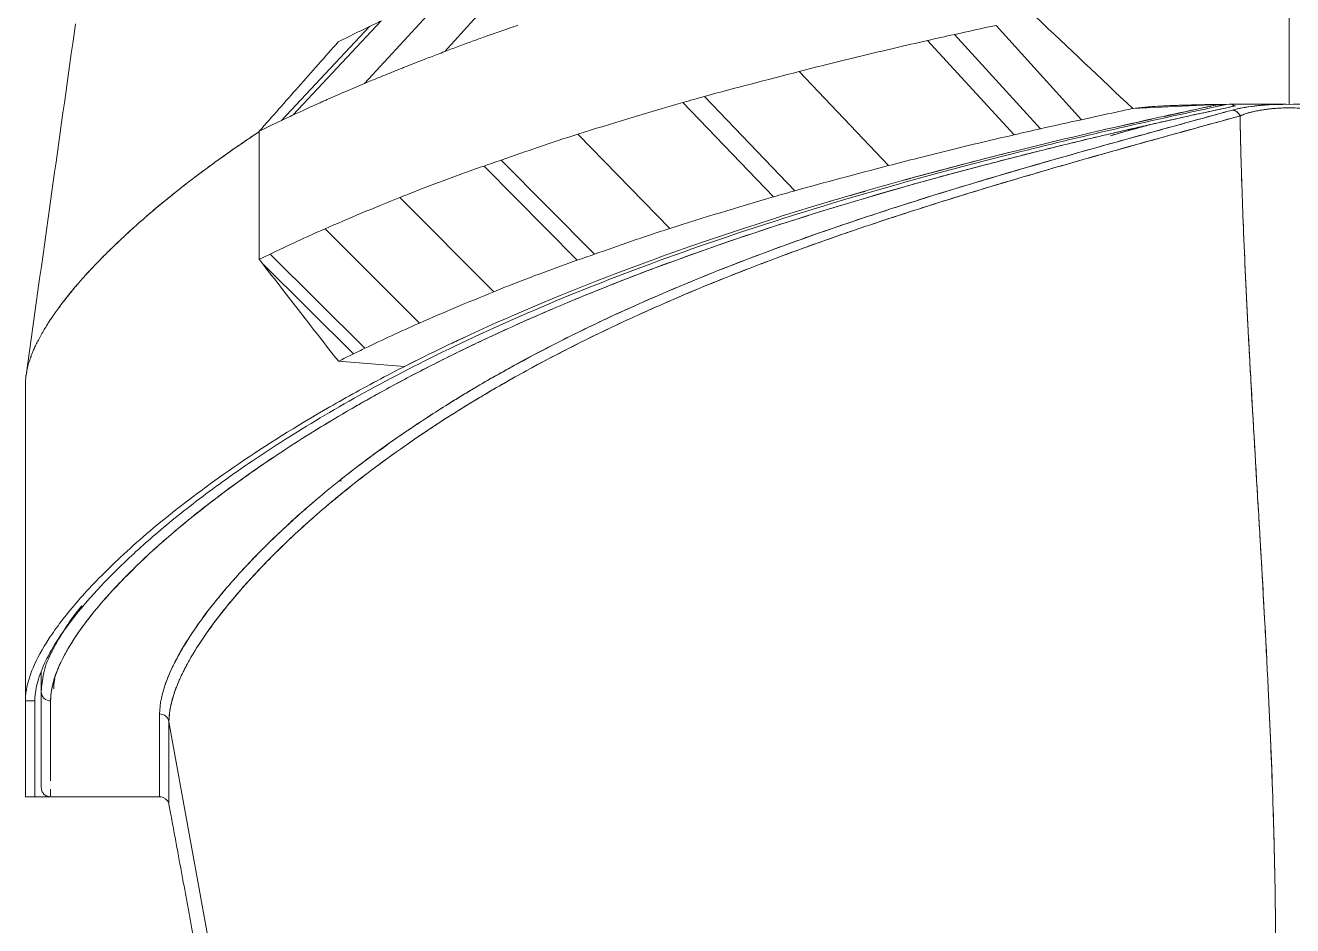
# Model space of a CAD drawing. Header units: millimetres. Extents: x 744 to 5705, y 930 to 4879.
# Drawn here: x 5279.1 to 5479.7, y 3539.2 to 3681.6 of the extents above; entities that cross this region are included whole.
import ezdxf

# ---------------------------------------------------------------- set-up
doc = ezdxf.new("R2010")
doc.units = ezdxf.units.MM
doc.header["$MEASUREMENT"] = 0

msp = doc.modelspace()

# ---------------------------------------------------------------- linework, layer by layer
at = {"color": 7, "linetype": 'Continuous', "lineweight": 15, "true_color": 0xffffff}
for p, q in [((5345.54, 3677.47), (5358.96, 3692.35)), ((5332.83, 3672.41), (5346.51, 3687.29)), ((5321.53, 3667.43), (5335.43, 3682.3)), ((5319.65, 3666.54), (5333.59, 3681.43)), ((5439.76, 3665.24), (5426.15, 3680.16)), ((5446.25, 3666.68), (5432.76, 3681.61)), ((5435.61, 3664.29), (5421.92, 3679.21)), ((5415.72, 3659.41), (5401.62, 3674.31)), ((5400.91, 3655.44), (5386.62, 3670.36)), ((5397.51, 3654.48), (5383.17, 3669.38)), ((5467.81, 3669.06), (5459.39, 3667.21)), ((5469.03, 3669.05), (5467.81, 3669.05)), ((5457.4, 3666.77), (5452.87, 3665.78)), ((5381.13, 3649.47), (5366.57, 3664.38)), ((5369.19, 3645.39), (5354.44, 3660.29)), ((5366.46, 3644.44), (5351.72, 3659.35)), ((5353.26, 3639.45), (5338.39, 3654.36)), ((5341.51, 3634.5), (5326.56, 3649.41)), ((5316.14, 3644.59), (5316.67, 3643.9)), ((5332.88, 3630.51), (5317.87, 3645.42)), ((5331.05, 3629.63), (5316.67, 3643.9)), ((5342.31, 3629.2), (5339.14, 3627.64)), ((5279.14, 3622.78), (5279.14, 3572.88)), ((5279.14, 3609.54), (5279.14, 3609.54)), ((5328.82, 3609.54), (5329.18, 3609.54)), ((5283.64, 3583), (5283.64, 3583.07)), ((5283.64, 3583.07), (5283.64, 3583)), ((5281.64, 3579.31), (5281.64, 3576.37)), ((5283.64, 3577.9), (5283.64, 3577.81)), ((5304.21, 3579.42), (5304.34, 3579.77)), ((5304.32, 3579.71), (5304.24, 3579.48)), ((5281.64, 3561.04), (5281.64, 3576.19)), ((5280.64, 3574.7), (5279.14, 3574.7)), ((5280.64, 3574.7), (5280.64, 3559.54)), ((5283.14, 3574.7), (5283.14, 3562.08)), ((5279.14, 3570.82), (5279.14, 3572.7)), ((5281.64, 3572.66), (5281.64, 3561.04)), ((5301.86, 3571.42), (5325.63, 3440.47)), ((5281.64, 3561.04), (5281.69, 3560.76)), ((5283.14, 3560.77), (5283.14, 3559.57)), ((5283.03, 3559.54), (5280.64, 3559.54)), ((5282.86, 3559.6), (5283.14, 3559.54)), ((5283.14, 3559.54), (5300.39, 3559.54)), ((5301.87, 3558.32), (5301.9, 3558.11))]:
    msp.add_line(p, q, dxfattribs=at)
msp.add_lwpolyline([(5467.81, 3669.06), (5461.1, 3668.75), (5454.39, 3668.45)], dxfattribs=at)
for centre, radius, start, end in [((5470.79, 3670.03), 1.17, 232.591, 262.9913), ((5470.79, 3670.02), 1.17, 233.3067, 263.0125), ((5470, 3666.76), 1.46, 20.7777, 82.8137), ((5283.14, 3576.2), 1.5, 180.0267, 270.0267), ((5300.39, 3571.15), 1.5, 10.4644, 90.0158), ((5300.39, 3558.04), 1.5, 53.8921, 89.9996)]:
    msp.add_arc(centre, radius, start, end, dxfattribs=at)
for points in [[(5333.59, 3681.43), (5334.2, 3681.72), (5334.81, 3682.01), (5335.43, 3682.3)], [(5454.39, 3668.45), (5449.27, 3673.28), (5444.16, 3678.11), (5439.05, 3682.94)], [(5328.65, 3678.99), (5330.25, 3679.8), (5331.9, 3680.61), (5333.59, 3681.43)], [(5421.92, 3679.21), (5423.32, 3679.53), (5424.73, 3679.85), (5426.15, 3680.16)], [(5426.15, 3680.16), (5428.32, 3680.65), (5430.53, 3681.13), (5432.76, 3681.61)], [(5386.62, 3670.36), (5391.43, 3671.68), (5396.43, 3672.97), (5401.62, 3674.31)], [(5383.17, 3669.38), (5384.31, 3669.71), (5385.46, 3670.03), (5386.62, 3670.36)], [(5366.57, 3664.38), (5371.81, 3666.04), (5377.34, 3667.71), (5383.17, 3669.38)], [(5316.16, 3664.86), (5317.3, 3665.42), (5318.46, 3665.98), (5319.65, 3666.54)], [(5319.65, 3666.54), (5320.27, 3666.84), (5320.9, 3667.13), (5321.53, 3667.43)], [(5446.25, 3666.68), (5444.06, 3666.21), (5441.9, 3665.73), (5439.76, 3665.24)], [(5354.44, 3660.29), (5358.31, 3661.65), (5362.34, 3663.05), (5366.57, 3664.38)], [(5439.76, 3665.24), (5438.37, 3664.93), (5436.99, 3664.61), (5435.61, 3664.29)], [(5351.72, 3659.35), (5352.61, 3659.66), (5353.52, 3659.97), (5354.44, 3660.29)], [(5415.72, 3659.41), (5410.6, 3658.06), (5405.63, 3656.77), (5400.91, 3655.44)], [(5326.56, 3649.41), (5330.28, 3651.04), (5334.21, 3652.69), (5338.39, 3654.36)], [(5397.51, 3654.48), (5391.78, 3652.8), (5386.33, 3651.13), (5381.13, 3649.47)], [(5400.91, 3655.44), (5399.76, 3655.12), (5398.63, 3654.8), (5397.51, 3654.48)], [(5317.87, 3645.42), (5320.63, 3646.74), (5323.52, 3648.08), (5326.56, 3649.41)], [(5381.13, 3649.47), (5376.97, 3648.15), (5373.04, 3646.75), (5369.19, 3645.39)], [(5316.14, 3644.59), (5316.71, 3644.86), (5317.29, 3645.14), (5317.87, 3645.42)], [(5369.19, 3645.39), (5368.27, 3645.07), (5367.37, 3644.75), (5366.46, 3644.44)], [(5353.26, 3639.45), (5349.13, 3637.78), (5345.22, 3636.13), (5341.51, 3634.5)], [(5341.51, 3634.5), (5338.49, 3633.17), (5335.62, 3631.84), (5332.88, 3630.51)], [(5332.88, 3630.51), (5332.26, 3630.22), (5331.65, 3629.92), (5331.05, 3629.63)], [(5331.05, 3629.63), (5330.25, 3629.23), (5329.46, 3628.84), (5328.68, 3628.45)]]:
    msp.add_open_spline(points, degree=3, dxfattribs=at)
for points, knots in [([(5479.15, 3669.11), (5479.15, 3670.25), (5479.16, 3672.68), (5479.15, 3677.53), (5479.15, 3681.24), (5479.15, 3683.67)], [0, 0, 0, 0, 0.234391, 0.5, 1, 1, 1, 1]), ([(5287.07, 3681.84), (5285.9, 3673.5), (5283.29, 3654.97), (5280.68, 3636.42), (5279.25, 3626.22)], [0, 0, 0, 0, 0.449479, 1, 1, 1, 1]), ([(5345.54, 3677.47), (5345.89, 3677.61), (5346.58, 3677.87), (5347.62, 3678.26), (5348.64, 3678.64), (5349.65, 3679.01), (5350.64, 3679.37), (5351.61, 3679.72), (5352.56, 3680.06), (5353.5, 3680.39), (5354.42, 3680.71), (5355.32, 3681.02), (5356.2, 3681.33), (5356.79, 3681.52), (5357.08, 3681.62)], [0, 0, 0, 0, 0.095021, 0.187913, 0.278679, 0.367323, 0.453847, 0.538251, 0.620533, 0.700692, 0.778723, 0.854622, 0.928383, 1, 1, 1, 1]), ([(5328.65, 3678.99), (5326.56, 3676.62), (5322.39, 3671.92), (5318.23, 3667.21), (5316.16, 3664.86)], [0, 0, 0, 0, 0.502077, 1, 1, 1, 1]), ([(5401.62, 3674.31), (5403.19, 3674.72), (5406.46, 3675.55), (5413.14, 3677.18), (5418.38, 3678.41), (5421.92, 3679.21)], [38.988735, 38.988735, 38.988735, 38.988735, 48.409497, 58.425234, 77.841829, 77.841829, 77.841829, 77.841829]), ([(5332.83, 3672.41), (5333.14, 3672.55), (5333.77, 3672.81), (5334.7, 3673.19), (5335.6, 3673.56), (5336.49, 3673.92), (5337.35, 3674.27), (5338.18, 3674.6), (5339.26, 3675.03), (5340.6, 3675.56), (5342.36, 3676.25), (5344.01, 3676.89), (5345.13, 3677.31), (5345.54, 3677.47)], [0, 0, 0, 0, 0.078811, 0.155157, 0.229034, 0.30044, 0.369374, 0.435834, 0.499821, 0.624387, 0.749889, 0.90631, 1, 1, 1, 1]), ([(5321.53, 3667.43), (5321.85, 3667.58), (5322.49, 3667.87), (5323.41, 3668.29), (5324.26, 3668.68), (5325.05, 3669.04), (5325.77, 3669.36), (5326.41, 3669.65), (5327.31, 3670.05), (5328.45, 3670.55), (5329.9, 3671.17), (5331.34, 3671.79), (5332.33, 3672.21), (5332.83, 3672.41)], [0, 0, 0, 0, 0.091971, 0.177086, 0.255347, 0.326752, 0.391297, 0.448978, 0.499787, 0.631012, 0.749865, 0.874918, 1, 1, 1, 1]), ([(5279.14, 3574.7), (5279.14, 3574.7), (5279.14, 3574.7), (5279.14, 3574.7), (5279.14, 3574.84), (5279.14, 3574.98), (5279.15, 3575.12), (5279.16, 3575.41), (5279.19, 3575.7), (5279.23, 3576), (5279.38, 3577.19), (5279.75, 3578.49), (5280.35, 3579.93), (5280.96, 3581.36), (5281.81, 3582.93), (5282.93, 3584.63), (5284.05, 3586.34), (5285.45, 3588.19), (5287.17, 3590.19), (5288.89, 3592.19), (5290.93, 3594.34), (5293.35, 3596.64), (5295.76, 3598.95), (5298.55, 3601.4), (5301.79, 3604.01), (5305.03, 3606.61), (5308.72, 3609.36), (5312.93, 3612.24), (5317.15, 3615.12), (5321.91, 3618.12), (5327.32, 3621.23), (5330.03, 3622.79), (5332.89, 3624.37), (5335.94, 3625.97), (5338.99, 3627.58), (5342.22, 3629.2), (5345.65, 3630.84), (5352.51, 3634.13), (5360.16, 3637.49), (5368.79, 3640.87), (5373.1, 3642.56), (5377.66, 3644.26), (5382.48, 3645.97), (5387.3, 3647.67), (5392.39, 3649.37), (5397.76, 3651.07), (5403.13, 3652.77), (5408.79, 3654.46), (5414.75, 3656.15), (5420.7, 3657.83), (5426.96, 3659.5), (5433.53, 3661.16), (5440.09, 3662.81), (5446.97, 3664.45), (5454.14, 3666.07), (5458.58, 3667.07), (5463.15, 3668.07), (5467.81, 3669.05)], [14.645306, 14.645306, 14.645306, 14.645306, 14.771973, 14.771973, 14.771973, 24.418708, 24.418708, 24.418708, 43.712179, 43.712179, 43.712179, 120.88606, 120.88606, 120.88606, 198.059941, 198.059941, 198.059941, 275.233822, 275.233822, 275.233822, 352.407703, 352.407703, 352.407703, 429.581585, 429.581585, 429.581585, 506.755466, 506.755466, 506.755466, 583.929347, 583.929347, 583.929347, 622.516288, 622.516288, 622.516288, 661.103228, 661.103228, 661.103228, 738.27711, 738.27711, 738.27711, 776.86405, 776.86405, 776.86405, 815.450991, 815.450991, 815.450991, 854.037931, 854.037931, 854.037931, 892.624872, 892.624872, 892.624872, 931.211813, 931.211813, 931.211813, 955.153448, 955.153448, 955.153448, 955.153448]), ([(5469.03, 3669.05), (5463.31, 3667.84), (5457.75, 3666.62), (5446.98, 3664.15), (5441.77, 3662.9), (5426.66, 3659.12), (5417.31, 3656.56), (5399.96, 3651.41), (5391.97, 3648.81), (5377.23, 3643.63), (5370.47, 3641.04), (5358.03, 3635.91), (5352.35, 3633.37), (5341.91, 3628.36), (5337.16, 3625.9), (5328.43, 3621.09), (5324.47, 3618.74), (5317.22, 3614.17), (5313.94, 3611.96), (5307.97, 3607.69), (5305.28, 3605.63), (5300.41, 3601.68), (5298.23, 3599.8), (5292.38, 3594.4), (5289.37, 3591.15), (5284.77, 3585.36), (5283.17, 3582.81), (5281.62, 3579.45), (5281.25, 3578.4), (5280.88, 3576.94), (5280.74, 3576.23), (5280.68, 3575.56), (5280.65, 3575.12), (5280.64, 3574.91), (5280.64, 3574.7)], [0, 0, 0, 0, 0.03125, 0.03125, 0.0625, 0.0625, 0.125, 0.125, 0.1875, 0.1875, 0.25, 0.25, 0.3125, 0.3125, 0.375, 0.375, 0.4375, 0.4375, 0.5, 0.5, 0.5625, 0.5625, 0.625, 0.625, 0.75, 0.75, 0.875, 0.875, 0.9375, 0.9375, 0.96875, 0.984375, 0.984375, 1, 1, 1, 1]), ([(5470.64, 3668.86), (5470.13, 3668.75), (5469.1, 3668.53), (5467.56, 3668.2), (5466.03, 3667.87), (5464.51, 3667.54), (5463.01, 3667.21), (5461.51, 3666.88), (5460.02, 3666.55), (5458.55, 3666.22), (5457.08, 3665.89), (5455.62, 3665.56), (5454.18, 3665.23), (5452.74, 3664.9), (5448.74, 3663.96), (5442.3, 3662.42), (5433.76, 3660.27), (5425.61, 3658.12), (5417.92, 3655.99), (5410.58, 3653.85), (5401.46, 3651.07), (5390.82, 3647.59), (5379.4, 3643.51), (5369, 3639.46), (5359.78, 3635.58), (5351.35, 3631.74), (5343.84, 3628.07), (5336.97, 3624.46), (5328.76, 3619.87), (5321.66, 3615.47), (5315.5, 3611.31), (5311.33, 3608.32), (5307.51, 3605.42), (5304.08, 3602.66), (5300.95, 3599.98), (5297.23, 3596.61), (5293.23, 3592.61), (5290.11, 3589), (5288.05, 3586.29), (5286.73, 3584.37), (5285.61, 3582.53), (5284.89, 3581.13), (5284.43, 3580.12), (5284.16, 3579.46), (5283.92, 3578.82), (5283.71, 3578.19), (5283.53, 3577.57), (5283.39, 3576.97), (5283.28, 3576.38), (5283.2, 3575.81), (5283.15, 3575.24), (5283.14, 3574.88), (5283.14, 3574.7)], [0, 0, 0, 0, 0.00284, 0.005676, 0.008509, 0.011338, 0.014163, 0.016984, 0.019802, 0.022616, 0.025427, 0.028234, 0.031037, 0.033837, 0.036634, 0.054573, 0.072528, 0.090064, 0.107676, 0.124817, 0.142103, 0.175154, 0.208907, 0.240686, 0.273264, 0.30401, 0.335584, 0.365535, 0.396308, 0.455809, 0.484732, 0.514496, 0.543315, 0.572877, 0.601599, 0.631153, 0.688585, 0.748878, 0.778443, 0.808587, 0.839367, 0.870839, 0.883354, 0.89595, 0.90863, 0.921397, 0.934254, 0.947205, 0.960252, 0.973398, 0.986646, 1, 1, 1, 1]), ([(5470.64, 3668.86), (5464.87, 3667.64), (5459.29, 3666.4), (5448.49, 3663.92), (5443.28, 3662.66), (5428.22, 3658.88), (5418.92, 3656.33), (5393.07, 3648.6), (5378.53, 3643.38), (5364.51, 3637.56), (5362.99, 3636.92), (5360.01, 3635.63), (5358.55, 3634.99), (5354.29, 3633.08), (5351.57, 3631.82), (5343.79, 3628.06), (5339.08, 3625.61), (5330.45, 3620.82), (5326.54, 3618.49), (5319.39, 3613.97), (5316.15, 3611.77), (5307.31, 3605.42), (5302.57, 3601.5), (5294.84, 3594.36), (5291.85, 3591.13), (5287.27, 3585.36), (5285.67, 3582.82), (5284.38, 3580.01), (5284.16, 3579.47), (5283.78, 3578.42), (5283.62, 3577.92), (5283.25, 3576.45), (5283.14, 3575.54), (5283.14, 3574.7)], [0, 0, 0, 0, 29.40709, 29.40709, 58.81418, 58.81418, 117.62836, 117.62836, 235.256721, 235.256721, 249.960266, 249.960266, 264.663811, 264.663811, 294.070901, 294.070901, 352.885081, 352.885081, 411.699262, 411.699262, 470.513442, 470.513442, 588.141802, 588.141802, 705.770163, 705.770163, 823.398523, 823.398523, 852.805613, 852.805613, 882.212703, 882.212703, 941.026884, 941.026884, 941.026884, 941.026884]), ([(5300.39, 3572.65), (5300.39, 3574.2), (5300.75, 3576), (5302.38, 3580.21), (5303.65, 3582.62), (5306.42, 3586.79), (5307.49, 3588.27), (5309.35, 3590.63), (5310.02, 3591.45), (5311.43, 3593.12), (5312.19, 3593.98), (5314.6, 3596.63), (5316.4, 3598.5), (5320.46, 3602.42), (5322.71, 3604.47), (5327.77, 3608.76), (5330.57, 3610.99), (5336.83, 3615.61), (5340.29, 3618.01), (5346.07, 3621.71), (5348.1, 3622.96), (5352.38, 3625.49), (5354.64, 3626.77), (5361.74, 3630.65), (5366.95, 3633.28), (5378.46, 3638.59), (5384.78, 3641.27), (5395.2, 3645.31), (5398.83, 3646.65), (5406.43, 3649.35), (5410.39, 3650.7), (5418.63, 3653.39), (5422.92, 3654.74), (5431.79, 3657.43), (5436.36, 3658.78), (5445.75, 3661.47), (5450.56, 3662.81), (5460.31, 3665.51), (5465.25, 3666.85), (5470.18, 3668.21)], [0, 0, 0, 0, 0.125, 0.125, 0.25, 0.25, 0.3125, 0.3125, 0.34375, 0.34375, 0.375, 0.375, 0.4375, 0.4375, 0.5, 0.5, 0.5625, 0.5625, 0.625, 0.625, 0.65625, 0.65625, 0.6875, 0.6875, 0.75, 0.75, 0.8125, 0.8125, 0.84375, 0.84375, 0.875, 0.875, 0.90625, 0.90625, 0.9375, 0.9375, 0.96875, 0.96875, 1, 1, 1, 1]), ([(5301.29, 3577.34), (5301.3, 3577.38), (5301.48, 3577.97), (5302.03, 3579.26), (5302.96, 3581.2), (5304.13, 3583.27), (5305.52, 3585.47), (5307.1, 3587.73), (5308.84, 3590.01), (5310.69, 3592.26), (5312.76, 3594.64), (5314.63, 3596.64), (5316.16, 3598.22), (5317.2, 3599.26), (5318.27, 3600.31), (5319.38, 3601.37), (5320.51, 3602.43), (5321.67, 3603.49), (5322.87, 3604.56), (5324.96, 3606.39), (5328.12, 3609.03), (5332.69, 3612.59), (5337.81, 3616.3), (5343.59, 3620.17), (5350.1, 3624.2), (5357.46, 3628.38), (5365.79, 3632.7), (5374.3, 3636.72), (5382.82, 3640.42), (5391.05, 3643.74), (5400.05, 3647.12), (5409.9, 3650.56), (5419.62, 3653.72), (5429.05, 3656.62), (5437.89, 3659.22), (5445.09, 3661.28), (5450.36, 3662.75), (5453.57, 3663.64), (5456.83, 3664.54), (5460.07, 3665.43), (5463.34, 3666.33), (5466.7, 3667.25), (5468.98, 3667.88), (5470.18, 3668.21)], [0, 0, 0, 0, 0.002552, 0.04301, 0.082879, 0.121659, 0.159448, 0.198168, 0.231457, 0.263806, 0.295284, 0.328878, 0.341886, 0.35473, 0.367415, 0.379943, 0.392319, 0.404545, 0.416625, 0.428562, 0.465821, 0.50227, 0.539621, 0.57697, 0.614692, 0.653215, 0.691616, 0.73098, 0.759403, 0.788179, 0.817256, 0.846856, 0.876988, 0.899125, 0.922024, 0.944831, 0.952592, 0.960519, 0.968071, 0.97608, 0.983711, 0.991444, 1, 1, 1, 1]), ([(5454.39, 3668.45), (5453.52, 3668.26), (5450.78, 3667.67), (5448.08, 3667.08), (5446.25, 3666.68)], [5.203413, 5.203413, 5.203413, 5.203413, 9.745898, 19.550461, 19.550461, 19.550461, 19.550461]), ([(5479.15, 3669.11), (5477.87, 3669.12), (5476.59, 3669.13), (5474.65, 3669.13), (5474, 3669.13), (5472.72, 3669.13), (5472.09, 3669.13), (5470.24, 3669.12), (5469.03, 3669.11), (5466.71, 3669.08), (5465.02, 3669.05), (5463.41, 3669.01), (5462.63, 3668.98), (5462.37, 3668.98), (5461.86, 3668.96), (5460.61, 3668.92), (5459.47, 3668.87), (5457.78, 3668.77), (5457, 3668.72), (5455.58, 3668.59), (5454.95, 3668.53), (5454.39, 3668.45)], [0, 0, 0, 0, 0.125, 0.125, 0.1875, 0.1875, 0.25, 0.25, 0.375, 0.375, 0.5, 0.5625, 0.5625, 0.59375, 0.59375, 0.625, 0.75, 0.75, 0.875, 0.875, 1, 1, 1, 1]), ([(5470.18, 3668.21), (5470.66, 3668.33), (5471.62, 3668.56), (5473.65, 3668.86), (5475.86, 3669.07), (5477.47, 3669.1), (5478.11, 3669.11)], [0, 0, 0, 0, 0.263266, 0.532999, 0.813774, 1, 1, 1, 1]), ([(5478.08, 3669.11), (5477.48, 3669.1), (5475.93, 3669.08), (5473.75, 3668.87), (5471.67, 3668.58), (5470.68, 3668.33), (5470.18, 3668.21)], [0, 0, 0, 0, 0.172361, 0.452617, 0.725301, 1, 1, 1, 1]), ([(5470.18, 3668.21), (5470.3, 3668.2), (5470.42, 3668.17), (5470.66, 3668.08), (5470.77, 3668.01), (5470.98, 3667.84), (5471.08, 3667.74), (5471.24, 3667.52), (5471.31, 3667.4), (5471.36, 3667.28)], [0, 0, 0, 0, 0.25, 0.25, 0.5, 0.5, 0.75, 0.75, 1, 1, 1, 1]), ([(5486.95, 3667.28), (5486.88, 3667.31), (5486.76, 3667.36), (5486.57, 3667.43), (5486.39, 3667.5), (5486.2, 3667.57), (5486.01, 3667.63), (5485.83, 3667.69), (5485.44, 3667.8), (5484.82, 3667.96), (5483.87, 3668.16), (5482.84, 3668.32), (5481.67, 3668.45), (5480.44, 3668.53), (5479.15, 3668.56), (5477.86, 3668.53), (5476.62, 3668.45), (5475.46, 3668.32), (5474.43, 3668.16), (5473.49, 3667.96), (5472.82, 3667.79), (5472.34, 3667.64), (5472.01, 3667.53), (5471.68, 3667.41), (5471.47, 3667.33), (5471.36, 3667.28)], [0, 0, 0, 0, 0.019671, 0.038592, 0.056742, 0.074102, 0.090654, 0.106378, 0.12126, 0.187109, 0.246578, 0.312271, 0.373368, 0.437831, 0.500446, 0.563008, 0.627465, 0.688485, 0.754169, 0.813275, 0.878747, 0.90534, 0.934479, 0.966066, 1, 1, 1, 1]), ([(5486.95, 3667.28), (5486.94, 3667.28), (5486.93, 3667.29), (5486.92, 3667.29), (5486.9, 3667.3), (5486.86, 3667.32), (5486.77, 3667.36), (5486.69, 3667.39), (5486.53, 3667.45), (5486.42, 3667.49), (5486.07, 3667.61), (5485.83, 3667.69), (5485.3, 3667.84), (5485.02, 3667.91), (5484.42, 3668.05), (5484.1, 3668.11), (5483.44, 3668.23), (5483.09, 3668.28), (5482.37, 3668.37), (5481.99, 3668.42), (5481.21, 3668.48), (5480.81, 3668.51), (5479.99, 3668.54), (5479.57, 3668.55), (5478.75, 3668.55), (5478.34, 3668.54), (5477.52, 3668.51), (5477.12, 3668.48), (5476.34, 3668.42), (5475.96, 3668.38), (5475.23, 3668.28), (5474.88, 3668.23), (5473.88, 3668.05), (5473.29, 3667.92), (5472.49, 3667.69), (5472.24, 3667.61), (5471.89, 3667.49), (5471.78, 3667.45), (5471.62, 3667.39), (5471.54, 3667.36), (5471.45, 3667.32), (5471.41, 3667.3), (5471.39, 3667.29), (5471.38, 3667.29), (5471.37, 3667.28), (5471.36, 3667.28)], [0, 0, 0, 0, 0.001953, 0.001953, 0.003906, 0.007813, 0.015625, 0.03125, 0.03125, 0.0625, 0.0625, 0.125, 0.125, 0.1875, 0.1875, 0.25, 0.25, 0.3125, 0.3125, 0.375, 0.375, 0.4375, 0.4375, 0.5, 0.5, 0.5625, 0.5625, 0.625, 0.625, 0.6875, 0.6875, 0.75, 0.75, 0.875, 0.875, 0.9375, 0.9375, 0.96875, 0.96875, 0.984375, 0.992188, 0.996094, 0.998047, 0.998047, 1, 1, 1, 1]), ([(5503.92, 3668.45), (5502.98, 3668.58), (5501.82, 3668.68), (5499.11, 3668.86), (5497.57, 3668.93), (5494.07, 3669.03), (5492.21, 3669.07), (5488.27, 3669.12), (5486.2, 3669.13), (5482.39, 3669.13), (5480.77, 3669.12), (5479.15, 3669.11)], [0, 0, 0, 0, 3.304912, 3.304912, 6.609825, 6.609825, 9.914737, 9.914737, 13.219649, 13.219649, 15.68621, 15.68621, 15.68621, 15.68621]), ([(5301.86, 3571.42), (5301.86, 3572.98), (5302.23, 3574.78), (5303.85, 3579), (5305.12, 3581.41), (5307.89, 3585.58), (5308.96, 3587.07), (5310.82, 3589.43), (5311.48, 3590.25), (5312.9, 3591.92), (5313.65, 3592.79), (5316.06, 3595.44), (5317.86, 3597.31), (5321.91, 3601.24), (5324.17, 3603.29), (5329.22, 3607.59), (5332.02, 3609.82), (5338.26, 3614.46), (5341.72, 3616.86), (5347.49, 3620.57), (5349.52, 3621.82), (5353.79, 3624.36), (5356.04, 3625.65), (5363.14, 3629.54), (5368.33, 3632.18), (5379.82, 3637.51), (5386.12, 3640.2), (5396.52, 3644.25), (5400.15, 3645.61), (5407.72, 3648.32), (5411.68, 3649.67), (5419.9, 3652.38), (5424.17, 3653.73), (5433.02, 3656.44), (5437.59, 3657.79), (5446.96, 3660.5), (5451.76, 3661.85), (5461.5, 3664.56), (5466.43, 3665.92), (5471.36, 3667.28)], [0, 0, 0, 0, 0.125, 0.125, 0.25, 0.25, 0.3125, 0.3125, 0.34375, 0.34375, 0.375, 0.375, 0.4375, 0.4375, 0.5, 0.5, 0.5625, 0.5625, 0.625, 0.625, 0.65625, 0.65625, 0.6875, 0.6875, 0.75, 0.75, 0.8125, 0.8125, 0.84375, 0.84375, 0.875, 0.875, 0.90625, 0.90625, 0.9375, 0.9375, 0.96875, 0.96875, 1, 1, 1, 1]), ([(5471.36, 3667.28), (5468.75, 3666.56), (5462.86, 3664.94), (5453.08, 3662.23), (5442.87, 3659.34), (5433.02, 3656.45), (5424.14, 3653.73), (5415.17, 3650.85), (5406.18, 3647.79), (5397.27, 3644.55), (5388.89, 3641.29), (5381.04, 3638.01), (5370.56, 3633.3), (5357.98, 3626.93), (5347.25, 3620.52), (5339.76, 3615.5), (5335.61, 3612.51), (5331.14, 3609.12), (5327.23, 3605.94), (5322.27, 3601.59), (5318.39, 3597.87), (5314.49, 3593.77), (5311.52, 3590.34), (5308.91, 3587.01), (5307.49, 3584.99), (5306.77, 3583.9), (5306.59, 3583.62), (5306.39, 3583.31), (5306.18, 3582.97), (5305.95, 3582.61), (5305.72, 3582.23), (5305.47, 3581.82), (5305.22, 3581.39), (5304.97, 3580.94), (5304.71, 3580.46), (5304.45, 3579.97), (5304.19, 3579.46), (5303.93, 3578.94), (5303.68, 3578.4), (5303.43, 3577.85), (5303.2, 3577.29), (5302.97, 3576.72), (5302.76, 3576.14), (5302.57, 3575.56), (5302.39, 3574.97), (5302.24, 3574.37), (5302.11, 3573.78), (5302, 3573.18), (5301.92, 3572.59), (5301.87, 3572), (5301.87, 3571.61), (5301.86, 3571.42)], [0, 0, 0, 0, 0.016568, 0.037398, 0.062473, 0.083263, 0.104034, 0.124795, 0.149273, 0.173983, 0.198942, 0.22417, 0.249682, 0.308298, 0.374844, 0.407472, 0.437354, 0.454194, 0.499939, 0.52736, 0.583393, 0.617437, 0.66672, 0.708362, 0.75, 0.753798, 0.75806, 0.762788, 0.76798, 0.773638, 0.77976, 0.786348, 0.793401, 0.800919, 0.808902, 0.81735, 0.826264, 0.835643, 0.845488, 0.855799, 0.866575, 0.877818, 0.889526, 0.901701, 0.914343, 0.927451, 0.941026, 0.955068, 0.969578, 0.984555, 1, 1, 1, 1]), ([(5476.99, 3534.43), (5476.99, 3535.55), (5476.98, 3538.35), (5476.95, 3542.54), (5476.87, 3547.02), (5476.69, 3555.35), (5476.35, 3565.35), (5475.8, 3577.28), (5475.35, 3585.99), (5474.96, 3592.9), (5474.69, 3597.63), (5474.5, 3601), (5474.26, 3604.96), (5473.94, 3610.46), (5473.55, 3617.05), (5473.17, 3623.64), (5472.87, 3629.14), (5472.53, 3635.45), (5472.19, 3642.55), (5471.89, 3649.51), (5471.69, 3655), (5471.55, 3659.22), (5471.44, 3663.31), (5471.39, 3665.97), (5471.36, 3667.28)], [0, 0, 0, 0, 0.026096, 0.065069, 0.097001, 0.129465, 0.256447, 0.324945, 0.399185, 0.452226, 0.480009, 0.505076, 0.527491, 0.568458, 0.627937, 0.674547, 0.71549, 0.75078, 0.815563, 0.87446, 0.907349, 0.939232, 0.970115, 1, 1, 1, 1]), ([(5471.36, 3667.28), (5471.38, 3666.58), (5471.4, 3665.16), (5471.45, 3663.04), (5471.51, 3660.91), (5471.57, 3658.78), (5471.64, 3656.64), (5471.71, 3654.5), (5471.79, 3652.36), (5471.87, 3650.21), (5471.95, 3648.06), (5472.05, 3645.91), (5472.14, 3643.75), (5472.24, 3641.6), (5472.34, 3639.44), (5472.45, 3637.27), (5472.56, 3635.11), (5472.67, 3632.94), (5472.78, 3630.78), (5472.9, 3628.61), (5473.02, 3626.44), (5473.14, 3624.27), (5473.26, 3622.1), (5473.39, 3619.93), (5473.51, 3617.75), (5473.64, 3615.58), (5473.77, 3613.41), (5473.89, 3611.24), (5474.02, 3609.07), (5474.15, 3606.9), (5474.28, 3604.73), (5474.41, 3602.56), (5474.95, 3593.19), (5475.79, 3578.38), (5476.56, 3560.05), (5476.89, 3546.98), (5476.98, 3539.03), (5476.99, 3535.41), (5476.99, 3534.43)], [0, 0, 0, 0, 0.016107, 0.032216, 0.048328, 0.064444, 0.080562, 0.096684, 0.112808, 0.128935, 0.145066, 0.161199, 0.177334, 0.193472, 0.209613, 0.225755, 0.2419, 0.258046, 0.274194, 0.290344, 0.306495, 0.322647, 0.3388, 0.354953, 0.371108, 0.387262, 0.403416, 0.419571, 0.435725, 0.451878, 0.46803, 0.484182, 0.500332, 0.677574, 0.816039, 0.915869, 0.977175, 1, 1, 1, 1]), ([(5279.14, 3623.51), (5279.14, 3623.53), (5279.14, 3623.59), (5279.14, 3623.69), (5279.14, 3623.8), (5279.14, 3623.93), (5279.14, 3624.06), (5279.14, 3624.19), (5279.14, 3624.32), (5279.14, 3624.45), (5279.14, 3624.57), (5279.14, 3624.77), (5279.14, 3625.04), (5279.17, 3625.47), (5279.21, 3625.92), (5279.27, 3626.38), (5279.35, 3626.8), (5279.44, 3627.25), (5279.57, 3627.79), (5279.76, 3628.45), (5280, 3629.13), (5280.23, 3629.73), (5280.46, 3630.29), (5280.74, 3630.92), (5281.1, 3631.63), (5281.52, 3632.43), (5281.98, 3633.24), (5282.44, 3633.99), (5282.88, 3634.68), (5283.33, 3635.35), (5283.84, 3636.1), (5284.35, 3636.81), (5284.82, 3637.44), (5285.22, 3637.97), (5285.63, 3638.5), (5286.06, 3639.05), (5286.48, 3639.56), (5286.84, 3639.98), (5287.11, 3640.31), (5287.37, 3640.6), (5287.65, 3640.93), (5287.95, 3641.28), (5288.36, 3641.74), (5288.89, 3642.32), (5289.55, 3643.04), (5290.28, 3643.81), (5291.04, 3644.59), (5291.78, 3645.33), (5292.47, 3646.02), (5293.47, 3646.99), (5294.89, 3648.34), (5296.98, 3650.24), (5299.37, 3652.32), (5302.06, 3654.54), (5304.87, 3656.76), (5307.91, 3659.05), (5311.15, 3661.39), (5313.78, 3663.2), (5315.48, 3664.34), (5315.99, 3664.68), (5316.16, 3664.79)], [0, 0, 0, 0, 0.002663, 0.007451, 0.01224, 0.017513, 0.022711, 0.028834, 0.034499, 0.039927, 0.046069, 0.051912, 0.06868, 0.086399, 0.104787, 0.120747, 0.139099, 0.153641, 0.171025, 0.198339, 0.224072, 0.240976, 0.25881, 0.279111, 0.301675, 0.3265, 0.351711, 0.374484, 0.391269, 0.40959, 0.430033, 0.451124, 0.464774, 0.478424, 0.49129, 0.504124, 0.518306, 0.528287, 0.534627, 0.541584, 0.549158, 0.55735, 0.566159, 0.580839, 0.596967, 0.614531, 0.631844, 0.647692, 0.662073, 0.674988, 0.70817, 0.743605, 0.786977, 0.826415, 0.865884, 0.905388, 0.944931, 0.983741, 0.99475, 1, 1, 1, 1]), ([(5316.16, 3664.78), (5315.77, 3664.53), (5314.59, 3663.75), (5312.67, 3662.43), (5310.2, 3660.71), (5307.65, 3658.86), (5305.09, 3656.92), (5302.69, 3655.04), (5300.45, 3653.22), (5298.34, 3651.43), (5296.34, 3649.67), (5294.69, 3648.15), (5293.39, 3646.91), (5292.38, 3645.94), (5291.43, 3644.99), (5290.49, 3644.03), (5289.56, 3643.05), (5288.59, 3642), (5287.58, 3640.86), (5286.6, 3639.7), (5285.71, 3638.61), (5284.95, 3637.62), (5284.27, 3636.7), (5283.66, 3635.84), (5283.17, 3635.12), (5282.9, 3634.71), (5282.81, 3634.57)], [0, 0, 0, 0, 0.019921, 0.060916, 0.105406, 0.159993, 0.214575, 0.26915, 0.323326, 0.37722, 0.43304, 0.489092, 0.523728, 0.556103, 0.588339, 0.622027, 0.657167, 0.693759, 0.738748, 0.784996, 0.828414, 0.869111, 0.905447, 0.943116, 0.980243, 1, 1, 1, 1]), ([(5316.14, 3644.59), (5316.15, 3647.97), (5316.15, 3654.73), (5316.16, 3661.49), (5316.16, 3664.86)], [0, 0, 0, 0, 0.500743, 1, 1, 1, 1]), ([(5435.61, 3664.29), (5432.14, 3663.49), (5427, 3662.27), (5420.44, 3660.63), (5417.25, 3659.81), (5415.72, 3659.41)], [38.988736, 38.988736, 38.988736, 38.988736, 58.40533, 68.421067, 77.841829, 77.841829, 77.841829, 77.841829]), ([(5456.94, 3665.85), (5456.34, 3665.68), (5454.29, 3665.12), (5452.26, 3664.55), (5450.84, 3664.15)], [0, 0, 0, 0, 0.295354, 1, 1, 1, 1]), ([(5450.84, 3664.15), (5451.25, 3664.27), (5452.47, 3664.61), (5454.5, 3665.18), (5456.13, 3665.63), (5456.94, 3665.85)], [0, 0, 0, 0, 0.203577, 0.606216, 1, 1, 1, 1]), ([(5434.73, 3661.47), (5429.76, 3660.21), (5424.01, 3658.76), (5418.87, 3657.29), (5418.17, 3657.09)], [0, 0, 0, 0, 0.864765, 1, 1, 1, 1]), ([(5338.39, 3654.36), (5339.39, 3654.76), (5341.5, 3655.59), (5345.87, 3657.27), (5349.35, 3658.53), (5351.72, 3659.35)], [194.120051, 194.120051, 194.120051, 194.120051, 203.378184, 213.3675, 232.884713, 232.884713, 232.884713, 232.884713]), ([(5412.04, 3655.34), (5410.15, 3654.83), (5408.22, 3654.3), (5406.51, 3653.77), (5406.48, 3653.76)], [0, 0, 0, 0, 0.980964, 1, 1, 1, 1]), ([(5366.46, 3644.44), (5364.1, 3643.62), (5360.66, 3642.36), (5356.33, 3640.69), (5354.25, 3639.86), (5353.26, 3639.45)], [194.120053, 194.120053, 194.120053, 194.120053, 213.637264, 223.626579, 232.884713, 232.884713, 232.884713, 232.884713]), ([(5328.68, 3628.45), (5326.67, 3631.03), (5322.67, 3636.18), (5318.67, 3641.33), (5316.67, 3643.9)], [0, 0, 0, 0, 0.500666, 1, 1, 1, 1]), ([(5348.72, 3632.28), (5347.92, 3631.92), (5346.95, 3631.49), (5346.1, 3631.06), (5345.95, 3630.99)], [0, 0, 0, 0, 0.829611, 1, 1, 1, 1]), ([(5339.14, 3627.64), (5337.39, 3627.77), (5333.9, 3628.05), (5330.42, 3628.32), (5328.68, 3628.45)], [0, 0, 0, 0, 0.5009916, 1, 1, 1, 1]), ([(5279.24, 3626.17), (5279.23, 3626.09), (5279.2, 3625.86), (5279.17, 3625.49), (5279.14, 3625.08), (5279.14, 3624.67), (5279.14, 3624.17), (5279.14, 3623.56), (5279.14, 3623.1), (5279.14, 3622.86), (5279.14, 3622.78)], [0, 0, 0, 0, 0.061607, 0.174345, 0.289768, 0.405774, 0.578793, 0.761525, 0.922331, 1, 1, 1, 1]), ([(5279.14, 3609.54), (5279.14, 3609.54), (5279.14, 3609.54), (5279.14, 3609.55), (5279.14, 3609.55), (5279.14, 3609.57), (5279.14, 3609.59), (5279.14, 3609.61), (5279.14, 3609.64), (5279.14, 3609.67), (5279.14, 3609.72), (5279.14, 3609.77), (5279.14, 3609.82), (5279.14, 3609.89), (5279.14, 3609.97), (5279.14, 3610.05), (5279.14, 3610.14), (5279.14, 3610.24), (5279.14, 3610.34), (5279.14, 3610.45), (5279.14, 3610.56), (5279.14, 3610.68), (5279.14, 3610.8), (5279.14, 3610.93), (5279.14, 3611.05), (5279.14, 3611.18), (5279.14, 3611.31), (5279.14, 3611.44), (5279.14, 3611.57), (5279.14, 3611.7), (5279.14, 3611.83), (5279.14, 3611.95), (5279.14, 3612.06), (5279.14, 3612.16), (5279.14, 3612.25), (5279.14, 3612.32), (5279.14, 3612.38), (5279.14, 3612.42), (5279.14, 3612.45), (5279.14, 3612.48), (5279.14, 3612.5), (5279.14, 3612.53), (5279.14, 3612.96), (5279.14, 3613.96), (5279.14, 3615.9), (5279.14, 3618.34), (5279.14, 3620.32), (5279.14, 3621.53), (5279.14, 3621.66), (5279.14, 3621.8), (5279.14, 3621.93), (5279.14, 3622.05), (5279.14, 3622.12), (5279.14, 3622.14)], [0, 0, 0, 0, 0.016315, 0.048655, 0.080198, 0.110945, 0.140894, 0.170047, 0.198403, 0.225962, 0.25398, 0.281122, 0.30739, 0.332784, 0.357303, 0.380948, 0.403718, 0.425613, 0.446634, 0.46678, 0.486052, 0.50445, 0.520995, 0.536762, 0.551753, 0.565966, 0.579401, 0.592801, 0.605327, 0.616979, 0.627755, 0.637658, 0.646686, 0.653907, 0.660451, 0.666318, 0.66982, 0.673026, 0.675604, 0.676083, 0.677735, 0.679735, 0.681735, 0.765586, 0.849437, 0.917353, 0.985276, 0.987954, 0.990632, 0.99331, 0.995988, 0.998666, 1, 1, 1, 1]), ([(5336.36, 3615.2), (5336.23, 3615.11), (5335.83, 3614.81), (5335.45, 3614.52), (5335.19, 3614.32)], [0, 0, 0, 0, 0.311667, 1, 1, 1, 1]), ([(5335.82, 3614.79), (5335.9, 3614.86), (5336.1, 3615.01), (5336.32, 3615.18), (5336.46, 3615.27)], [0, 0, 0, 0, 0.388628, 1, 1, 1, 1]), ([(5283.26, 3582.32), (5283.3, 3582.4), (5283.57, 3583.02), (5284.13, 3584.03), (5284.88, 3585.29), (5285.54, 3586.31), (5286.24, 3587.33), (5287, 3588.37), (5287.6, 3589.17), (5287.98, 3589.64), (5288.07, 3589.75)], [0, 0, 0, 0, 0.038131, 0.293643, 0.433028, 0.569525, 0.703134, 0.833855, 0.961687, 1, 1, 1, 1]), ([(5288.1, 3589.76), (5287.96, 3589.59), (5286.82, 3588.24), (5285.81, 3586.83), (5285.19, 3585.73), (5285.1, 3585.57)], [0, 0, 0, 0, 0.11003, 0.873045, 1, 1, 1, 1]), ([(5283.25, 3582.32), (5283.25, 3582.31), (5282.53, 3581.05), (5281.92, 3578.96), (5281.73, 3577.12), (5281.64, 3576.19)], [0, 0, 0, 0, 0.003089, 0.501519, 1, 1, 1, 1]), ([(5283.64, 3576.62), (5283.64, 3576.67), (5283.64, 3576.82), (5283.65, 3577.34), (5283.73, 3577.84), (5283.79, 3578.24)], [0, 0, 0, 0, 0.10173, 0.286344, 1, 1, 1, 1]), ([(5279.14, 3559.54), (5279.14, 3559.54), (5279.14, 3559.56), (5279.14, 3559.78), (5279.14, 3559.89), (5279.14, 3560.22), (5279.14, 3560.44), (5279.14, 3561.08), (5279.14, 3561.5), (5279.14, 3562.65), (5279.14, 3563.38), (5279.14, 3565.37), (5279.14, 3566.61), (5279.14, 3569.1), (5279.14, 3570.03), (5279.14, 3571.63), (5279.14, 3572.47), (5279.14, 3573.55), (5279.14, 3574.03), (5279.14, 3574.36), (5279.14, 3574.53), (5279.14, 3574.7)], [0, 0, 0, 0, 0.25, 0.25, 0.375, 0.375, 0.5, 0.5, 0.625, 0.625, 0.75, 0.75, 0.875, 0.875, 0.9375, 0.9375, 0.96875, 0.984375, 0.992187, 0.992187, 1, 1, 1, 1]), ([(5280.64, 3559.54), (5280.64, 3559.54), (5280.64, 3559.55), (5280.64, 3559.63), (5280.64, 3559.71), (5280.64, 3559.99), (5280.64, 3560.21), (5280.64, 3560.6), (5280.64, 3560.64), (5280.64, 3560.72), (5280.64, 3560.74), (5280.64, 3560.77), (5280.64, 3560.77), (5280.64, 3560.77), (5280.64, 3560.77), (5280.64, 3560.77), (5280.64, 3560.77), (5280.64, 3560.77), (5280.64, 3560.77), (5280.64, 3560.77), (5280.64, 3560.78), (5280.64, 3560.79), (5280.64, 3560.8), (5280.64, 3560.86), (5280.64, 3560.94), (5280.64, 3561.03), (5280.64, 3561.07), (5280.64, 3561.09), (5280.64, 3561.1), (5280.64, 3561.1), (5280.64, 3561.1), (5280.64, 3561.1), (5280.64, 3561.1), (5280.64, 3561.1), (5280.64, 3561.1), (5280.64, 3561.1), (5280.64, 3561.11), (5280.64, 3561.11), (5280.64, 3561.17), (5280.64, 3561.26), (5280.64, 3561.43), (5280.64, 3561.45), (5280.64, 3561.48), (5280.64, 3561.48), (5280.64, 3561.49), (5280.64, 3561.49), (5280.64, 3561.49), (5280.64, 3561.49), (5280.64, 3561.49), (5280.64, 3561.49), (5280.64, 3561.5), (5280.64, 3561.55), (5280.64, 3561.67), (5280.64, 3561.79), (5280.64, 3562), (5280.64, 3562.13), (5280.64, 3562.31), (5280.64, 3562.36), (5280.64, 3562.42), (5280.64, 3562.43), (5280.64, 3562.43), (5280.64, 3562.43), (5280.64, 3562.43), (5280.64, 3562.43), (5280.64, 3562.43), (5280.64, 3562.44), (5280.64, 3562.44), (5280.64, 3562.44), (5280.64, 3562.47), (5280.64, 3562.53), (5280.64, 3562.74), (5280.64, 3563.02), (5280.64, 3563.33), (5280.64, 3563.49), (5280.64, 3563.57), (5280.64, 3563.61), (5280.64, 3563.63), (5280.64, 3563.64), (5280.64, 3563.64), (5280.64, 3563.64), (5280.64, 3563.64), (5280.64, 3563.64), (5280.64, 3563.64), (5280.64, 3563.65), (5280.64, 3564), (5280.64, 3564.4), (5280.64, 3564.92), (5280.64, 3565.01), (5280.64, 3565.1), (5280.64, 3565.13), (5280.64, 3565.14), (5280.64, 3565.14), (5280.64, 3565.14), (5280.64, 3565.14), (5280.64, 3565.14), (5280.64, 3565.15), (5280.64, 3565.16), (5280.64, 3565.18), (5280.64, 3565.32), (5280.64, 3565.45), (5280.64, 3565.82), (5280.64, 3566.07), (5280.64, 3566.46), (5280.64, 3566.66), (5280.64, 3566.87), (5280.64, 3566.95), (5280.64, 3566.96), (5280.64, 3566.96), (5280.64, 3566.96), (5280.64, 3566.96), (5280.64, 3566.97), (5280.64, 3566.97), (5280.64, 3566.97), (5280.64, 3566.98), (5280.64, 3567), (5280.64, 3567.08), (5280.64, 3567.49), (5280.64, 3567.86), (5280.64, 3568.47), (5280.64, 3568.75), (5280.64, 3569.03), (5280.64, 3569.08), (5280.64, 3569.13), (5280.64, 3569.14), (5280.64, 3569.14), (5280.64, 3569.14), (5280.64, 3569.14), (5280.64, 3569.14), (5280.64, 3569.15), (5280.64, 3569.15), (5280.64, 3569.16), (5280.64, 3569.19), (5280.64, 3569.32), (5280.64, 3569.67), (5280.64, 3569.98), (5280.64, 3570.58), (5280.64, 3570.94), (5280.64, 3571.39), (5280.64, 3571.52), (5280.64, 3571.66), (5280.64, 3571.68), (5280.64, 3571.7), (5280.64, 3571.71), (5280.64, 3571.71), (5280.64, 3571.71), (5280.64, 3571.72), (5280.64, 3571.73), (5280.64, 3571.78), (5280.64, 3571.93), (5280.64, 3572.84), (5280.64, 3573.79), (5280.64, 3574.7)], [0, 0, 0, 0, 0.125, 0.125, 0.25, 0.25, 0.375, 0.375, 0.390625, 0.390625, 0.398438, 0.398438, 0.398926, 0.39917, 0.39917, 0.3992, 0.3992, 0.399231, 0.399231, 0.399292, 0.399414, 0.400391, 0.402344, 0.40625, 0.421875, 0.429688, 0.433594, 0.435547, 0.436523, 0.436646, 0.436707, 0.436737, 0.436737, 0.436752, 0.436752, 0.436768, 0.436768, 0.437012, 0.4375, 0.46875, 0.46875, 0.472656, 0.473633, 0.474121, 0.474243, 0.474243, 0.474304, 0.474304, 0.474365, 0.474365, 0.474609, 0.476563, 0.484375, 0.5, 0.5, 0.53125, 0.53125, 0.546875, 0.546875, 0.548828, 0.549316, 0.549377, 0.549377, 0.549408, 0.549408, 0.549438, 0.549561, 0.549805, 0.550781, 0.554688, 0.5625, 0.59375, 0.609375, 0.617188, 0.621094, 0.623047, 0.624023, 0.624268, 0.62439, 0.62439, 0.624512, 0.624512, 0.624756, 0.624756, 0.625, 0.6875, 0.6875, 0.695313, 0.699219, 0.699219, 0.699463, 0.699463, 0.699585, 0.699585, 0.699707, 0.699707, 0.700195, 0.701172, 0.703125, 0.71875, 0.71875, 0.75, 0.75, 0.765625, 0.773438, 0.774414, 0.774658, 0.774658, 0.774689, 0.774689, 0.774719, 0.774719, 0.77478, 0.774902, 0.775391, 0.777344, 0.78125, 0.8125, 0.8125, 0.84375, 0.84375, 0.847656, 0.849609, 0.849731, 0.849792, 0.849792, 0.849808, 0.849808, 0.849823, 0.849854, 0.850098, 0.850586, 0.851563, 0.859375, 0.875, 0.875, 0.90625, 0.90625, 0.921875, 0.921875, 0.923828, 0.924805, 0.924805, 0.924927, 0.924927, 0.925049, 0.925293, 0.925781, 0.929688, 0.9375, 1, 1, 1, 1]), ([(5283.14, 3564.44), (5283.14, 3564.66), (5283.14, 3565.43), (5283.14, 3567.36), (5283.14, 3570.32), (5283.14, 3573.24), (5283.14, 3574.7)], [0, 0, 0, 0, 0.119995, 0.413313, 0.70664, 1, 1, 1, 1]), ([(5300.39, 3559.57), (5300.39, 3559.57), (5300.39, 3559.58), (5300.39, 3559.61), (5300.39, 3559.64), (5300.39, 3559.69), (5300.39, 3559.76), (5300.39, 3559.85), (5300.39, 3559.97), (5300.39, 3560.14), (5300.39, 3560.35), (5300.39, 3560.61), (5300.39, 3560.96), (5300.39, 3561.43), (5300.39, 3562.05), (5300.39, 3562.84), (5300.39, 3563.8), (5300.39, 3564.99), (5300.39, 3566.41), (5300.39, 3568.12), (5300.39, 3570.12), (5300.39, 3571.81), (5300.39, 3572.65)], [0, 0, 0, 0, 0.027249, 0.064164, 0.102017, 0.140718, 0.180176, 0.22801, 0.276632, 0.325892, 0.37564, 0.425733, 0.47603, 0.536473, 0.596811, 0.656853, 0.716435, 0.775422, 0.832676, 0.889197, 0.944964, 1, 1, 1, 1]), ([(5300.39, 3572.65), (5300.39, 3571.31), (5300.39, 3568.62), (5300.39, 3565.94), (5300.39, 3563.92), (5300.39, 3562.48), (5300.39, 3561.47), (5300.39, 3560.9), (5300.39, 3560.7), (5300.39, 3560.66)], [0, 0, 0, 0, 0.159992, 0.319986, 0.479988, 0.63999, 0.799993, 0.959998, 1, 1, 1, 1]), ([(5301.86, 3571.42), (5301.86, 3570.94), (5301.86, 3569.97), (5301.86, 3568.67), (5301.86, 3567.46), (5301.86, 3566.35), (5301.86, 3565.33), (5301.86, 3564.56), (5301.86, 3563.98), (5301.86, 3563.57), (5301.86, 3563.19), (5301.86, 3562.85), (5301.86, 3562.51), (5301.86, 3562.18), (5301.86, 3561.92), (5301.86, 3561.77), (5301.86, 3561.7), (5301.86, 3561.68), (5301.86, 3561.66), (5301.86, 3561.65), (5301.86, 3561.63), (5301.86, 3561.61), (5301.86, 3561.59), (5301.86, 3561.54), (5301.86, 3561.49), (5301.86, 3561.42), (5301.86, 3561.35), (5301.86, 3561.26), (5301.86, 3561.17), (5301.86, 3561.09), (5301.86, 3561.01), (5301.86, 3560.94), (5301.86, 3560.9), (5301.86, 3560.87), (5301.86, 3560.86), (5301.86, 3560.84), (5301.86, 3560.82), (5301.86, 3560.74), (5301.86, 3560.59), (5301.86, 3560.43), (5301.86, 3560.32), (5301.86, 3560.24), (5301.86, 3560.16), (5301.86, 3560.07), (5301.86, 3559.99), (5301.86, 3559.88), (5301.86, 3559.74), (5301.86, 3559.59), (5301.86, 3559.46), (5301.86, 3559.34), (5301.86, 3559.23), (5301.86, 3559.13), (5301.86, 3559.05), (5301.86, 3558.98), (5301.86, 3558.91), (5301.86, 3558.86), (5301.86, 3558.81), (5301.86, 3558.76), (5301.86, 3558.73), (5301.86, 3558.69), (5301.86, 3558.67), (5301.86, 3558.64), (5301.86, 3558.62), (5301.86, 3558.6), (5301.86, 3558.59), (5301.86, 3558.57), (5301.86, 3558.57), (5301.86, 3558.56), (5301.86, 3558.56), (5301.86, 3558.55), (5301.86, 3558.55), (5301.86, 3558.54), (5301.86, 3558.52), (5301.86, 3558.49), (5301.86, 3558.44), (5301.86, 3558.38), (5301.87, 3558.34), (5301.87, 3558.32), (5301.87, 3558.32), (5301.87, 3558.32)], [0, 0, 0, 0, 0.028431, 0.057596, 0.087547, 0.118335, 0.15001, 0.182624, 0.20024, 0.217278, 0.233384, 0.249723, 0.26616, 0.283834, 0.301784, 0.310733, 0.312145, 0.313559, 0.314975, 0.315942, 0.316278, 0.317613, 0.319451, 0.321793, 0.325392, 0.329775, 0.33495, 0.340928, 0.34772, 0.353227, 0.359185, 0.365601, 0.368249, 0.369729, 0.371112, 0.372499, 0.373892, 0.37529, 0.392731, 0.410966, 0.417226, 0.424587, 0.433511, 0.442356, 0.451122, 0.459805, 0.479933, 0.499556, 0.518918, 0.537696, 0.555858, 0.573372, 0.590206, 0.606332, 0.621719, 0.636341, 0.649502, 0.661925, 0.67359, 0.684477, 0.694567, 0.703844, 0.71183, 0.719068, 0.725545, 0.731251, 0.736178, 0.737039, 0.739225, 0.741413, 0.743601, 0.745791, 0.754402, 0.76982, 0.797473, 0.847216, 0.915161, 0.983723, 1, 1, 1, 1]), ([(5301.86, 3566.02), (5301.86, 3566.56), (5301.86, 3567.22), (5301.86, 3568.24), (5301.86, 3568.42)], [0, 0, 0, 0, 0.824467, 1, 1, 1, 1]), ([(5280.64, 3559.54), (5280.39, 3559.54), (5279.71, 3559.54), (5279.23, 3559.54), (5279.16, 3559.54), (5279.14, 3559.54)], [0, 0, 0, 0, 0.26347, 0.718247, 1, 1, 1, 1]), ([(5301.24, 3559.22), (5301.35, 3559.15), (5301.74, 3558.9), (5301.81, 3558.56), (5301.87, 3558.32)], [0, 0, 0, 0, 0.29286, 1, 1, 1, 1]), ([(5301.87, 3558.32), (5301.99, 3557.63), (5302.29, 3556.04), (5302.75, 3553.54), (5303.24, 3550.87), (5303.72, 3548.29), (5304.18, 3545.81), (5304.62, 3543.42), (5305.05, 3541.06), (5305.48, 3538.73), (5305.9, 3536.44), (5306.31, 3534.26), (5306.69, 3532.2), (5307.05, 3530.22), (5307.4, 3528.33), (5307.73, 3526.53), (5308.04, 3524.86), (5308.35, 3523.18), (5308.66, 3521.46), (5309.07, 3519.23), (5309.61, 3516.32), (5310.29, 3512.61), (5311.04, 3508.53), (5311.85, 3504.11), (5312.7, 3499.5), (5313.58, 3494.7), (5314.48, 3489.83), (5315.37, 3484.95), (5316.27, 3480.05), (5317.17, 3475.15), (5318.19, 3469.64), (5319.36, 3463.24), (5320.74, 3455.74), (5322.27, 3447.38), (5323.91, 3438.44), (5325.06, 3432.19), (5325.63, 3429.08)], [0, 0, 0, 0, 0.038786, 0.089147, 0.136633, 0.181305, 0.223218, 0.262427, 0.298981, 0.336178, 0.370276, 0.401328, 0.429382, 0.454481, 0.47792, 0.498126, 0.515141, 0.529223, 0.543145, 0.557742, 0.582038, 0.607991, 0.63559, 0.66346, 0.692686, 0.721136, 0.74807, 0.77353, 0.797564, 0.820221, 0.841555, 0.868869, 0.898668, 0.930947, 0.965698, 1, 1, 1, 1])]:
    msp.add_open_spline(points, degree=3, knots=knots, dxfattribs=at)
at = {"color": 8, "linetype": 'Continuous', "lineweight": 15, "true_color": 0x808080}
msp.add_open_spline([(5281.69, 3560.76), (5281.7, 3560.67), (5281.73, 3560.48), (5281.88, 3560.21), (5282.07, 3559.97), (5282.31, 3559.78), (5282.57, 3559.63), (5282.77, 3559.61), (5282.86, 3559.6)], degree=3, knots=[0, 0, 0, 0, 0.155277, 0.325829, 0.5, 0.674171, 0.844723, 1, 1, 1, 1], dxfattribs=at)

doc.saveas('drawing.dxf')
